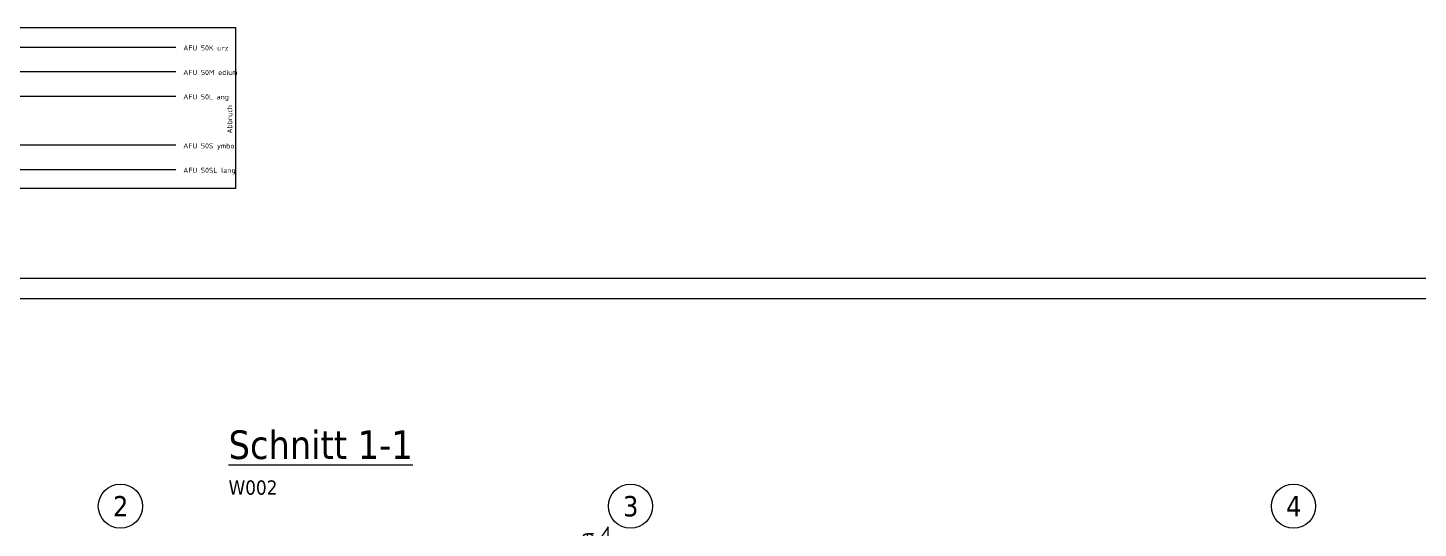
# Model space of a CAD drawing. Extents: x -12 to 78.8, y 0 to 40.3.
# Drawn here: x 2.31 to 19.34, y 26.64 to 32.77 of the extents above; entities that cross this region are included whole.
import ezdxf
from ezdxf.enums import TextEntityAlignment as Align

# ---------------------------------------------------------------- set-up
doc = ezdxf.new("R2010")
doc.units = 0
doc.header["$LTSCALE"] = 0.5
for name, pattern in [('AUSGEZOGEN', [1000.01, 1000, 0.01]), ('DASHDOTSMALL', [1.05, 0.5, -0.25, 0.05, -0.25]), ('STRICHPUNKT2', [0.55, 0.25, -0.125, 0.05, -0.125])]:
    doc.linetypes.add(name, pattern=pattern)
for name, color, linetype in [('AFU', 7, 'Continuous'), ('RAHMEN', 7, 'Continuous'), ('SCHNITTE', 7, 'Continuous'), ('SFP_Achsen', 7, 'Continuous'), ('TEXT', 7, 'Continuous')]:
    doc.layers.add(name, color=color, linetype=linetype)
doc.styles.add('helv', font='tahoma.ttf')
doc.styles.add('txt', font='isocp.shx')
doc.linetypes.add('ABBRUCH', pattern='A,0.15,-0.15,["x",Standard,S=0.07,R=0,X=-0.1,Y=-0.0238],-0.005', length=0.305)
doc.linetypes.add('AFU_50K', pattern='A,0.15,["/",Standard,S=0.2,R=0,X=-0.01,Y=-0.1],0.07,["/",Standard,S=0.2,R=0,X=-0.01,Y=-0.1],0.15', length=0.37)
doc.linetypes.add('AFU_50L', pattern='A,0.75,["/",Standard,S=0.2,R=0,X=-0.01,Y=-0.1],0.07,["/",Standard,S=0.2,R=0,X=-0.01,Y=-0.1],0.75', length=1.57)
doc.linetypes.add('AFU_50M', pattern='A,0.45,["/",Standard,S=0.2,R=0,X=-0.01,Y=-0.1],0.07,["/",Standard,S=0.2,R=0,X=-0.01,Y=-0.1],0.45', length=0.97)
doc.linetypes.add('AFU_50S', pattern='A,0,-0.15,["/",Standard,S=0.2,R=0,X=-0.01,Y=-0.1],0,-0.07,["/",Standard,S=0.2,R=0,X=-0.01,Y=-0.1],-0.15', length=0.37)
doc.linetypes.add('AFU_50SL', pattern='A,0,-0.75,["/",Standard,S=0.2,R=0,X=-0.01,Y=-0.1],0,-0.07,["/",Standard,S=0.2,R=0,X=-0.01,Y=-0.1],-0.75', length=1.57)

# ---------------------------------------------------------------- blocks, each defined once
blk = doc.blocks.new('SCHN-2')
at = {"layer": 'SCHNITTE', "color": 6, "linetype": 'Continuous'}
blk.add_lwpolyline([(0.378, 0.088), (0, 0.34), (-0.378, 0.088)], close=True, dxfattribs=at)
at = {"layer": 'SCHNITTE', "color": 1, "linetype": 'DASHDOTSMALL', "style": 'helv'}
blk.add_attdef('SCHN-2', text='', height=0.35, dxfattribs=at).set_placement((0, 0.45), align=Align.CENTER)
blk = doc.blocks.new('A1-35-0')
at = {"layer": 'RAHMEN'}
blk.add_line((118.9, 59.4), (0, 59.4), dxfattribs=at)
at = {"layer": 'RAHMEN', "color": 5}
blk.add_line((118.4, 58.9), (2, 58.9), dxfattribs=at)

msp = doc.modelspace()

# ---------------------------------------------------------------- linework, layer by layer
at = {"layer": 'AFU', "color": 8, "linetype": 'AFU_50K'}
msp.add_line((4.1201, 32.5337), (1.1201, 32.5337), dxfattribs=at)
at = {"layer": 'AFU', "color": 8, "linetype": 'AFU_50M'}
msp.add_line((4.1201, 32.2337), (1.1201, 32.2337), dxfattribs=at)
at = {"layer": 'AFU', "color": 8, "linetype": 'AFU_50L'}
msp.add_line((4.1201, 31.9337), (1.1201, 31.9337), dxfattribs=at)
at = {"layer": 'AFU', "color": 8, "linetype": 'AFU_50S'}
msp.add_line((4.1201, 31.3337), (1.1201, 31.3337), dxfattribs=at)
at = {"layer": 'AFU', "color": 8, "linetype": 'AFU_50SL'}
msp.add_line((4.1201, 31.0337), (1.1201, 31.0337), dxfattribs=at)
at = {"layer": 'AFU', "color": 8, "linetype": 'ABBRUCH'}
msp.add_lwpolyline([(1.0016, 30.8075), (4.8561, 30.8075), (4.8561, 32.7743), (1.0016, 32.7743)], close=True, dxfattribs=at)
at = {"layer": 'SFP_Achsen', "color": 7, "linetype": 'AUSGEZOGEN'}
for centre in [(3.4408, 26.9097), (9.6908, 26.9097), (17.8158, 26.9097)]:
    msp.add_circle(centre, 0.2705, dxfattribs=at)

# ---------------------------------------------------------------- block references
at = {"layer": 'RAHMEN', "color": 1, "linetype": 'AUSGEZOGEN', "xscale": 0.5, "yscale": 0.5, "zscale": 0.5}
msp.add_blockref('A1-35-0', (0, 0), dxfattribs=at)
at = {"layer": 'SCHNITTE', "color": 6, "linetype": 'STRICHPUNKT2', "xscale": 0.5, "yscale": 0.5, "zscale": 0.5, "rotation": 90}
msp.add_blockref('SCHN-2', (9.4631, 26.4683), dxfattribs=at).add_auto_attribs({'SCHN-2': '1a'})

# ---------------------------------------------------------------- texts
at = {"layer": 'AFU', "color": 8, "linetype": 'AFU_50K', "style": 'txt'}
msp.add_text('AFU 50K urz', height=0.0625, dxfattribs=at).set_placement((4.2113, 32.496))
at = {"layer": 'AFU', "color": 8, "linetype": 'AFU_50M', "style": 'txt'}
msp.add_text('AFU 50M edium', height=0.0625, dxfattribs=at).set_placement((4.2113, 32.196))
at = {"layer": 'AFU', "color": 8, "linetype": 'AFU_50L', "style": 'txt'}
msp.add_text('AFU 50L ang', height=0.0625, dxfattribs=at).set_placement((4.2113, 31.896))
at = {"layer": 'AFU', "color": 8, "linetype": 'ABBRUCH', "style": 'txt'}
msp.add_text('Abbruch', height=0.0625, rotation=90, dxfattribs=at).set_placement((4.8108, 31.477))
at = {"layer": 'AFU', "color": 8, "linetype": 'AFU_50S', "style": 'txt'}
msp.add_text('AFU 50S ymbol', height=0.0625, dxfattribs=at).set_placement((4.2113, 31.296))
at = {"layer": 'AFU', "color": 8, "linetype": 'AFU_50SL', "style": 'txt'}
msp.add_text('AFU 50SL lang', height=0.0625, dxfattribs=at).set_placement((4.2113, 30.996))
at = {"layer": 'SFP_Achsen', "color": 6, "linetype": 'AUSGEZOGEN', "style": 'helv'}
for s, p in [('2', (3.3502, 26.7835)), ('3', (9.6002, 26.7835)), ('4', (17.7252, 26.7835))]:
    msp.add_text(s, height=0.25, dxfattribs=at).set_placement(p)
at = {"layer": 'TEXT', "color": 5, "linetype": 'AUSGEZOGEN', "style": 'helv'}
msp.add_text('%%USchnitt 1-1', height=0.35, dxfattribs=at).set_placement((4.7665, 27.4879))
at = {"layer": 'TEXT', "color": 1, "linetype": 'AUSGEZOGEN', "style": 'helv'}
msp.add_text('W002', height=0.175, dxfattribs=at).set_placement((4.7665, 27.0504))

doc.saveas('drawing.dxf')
